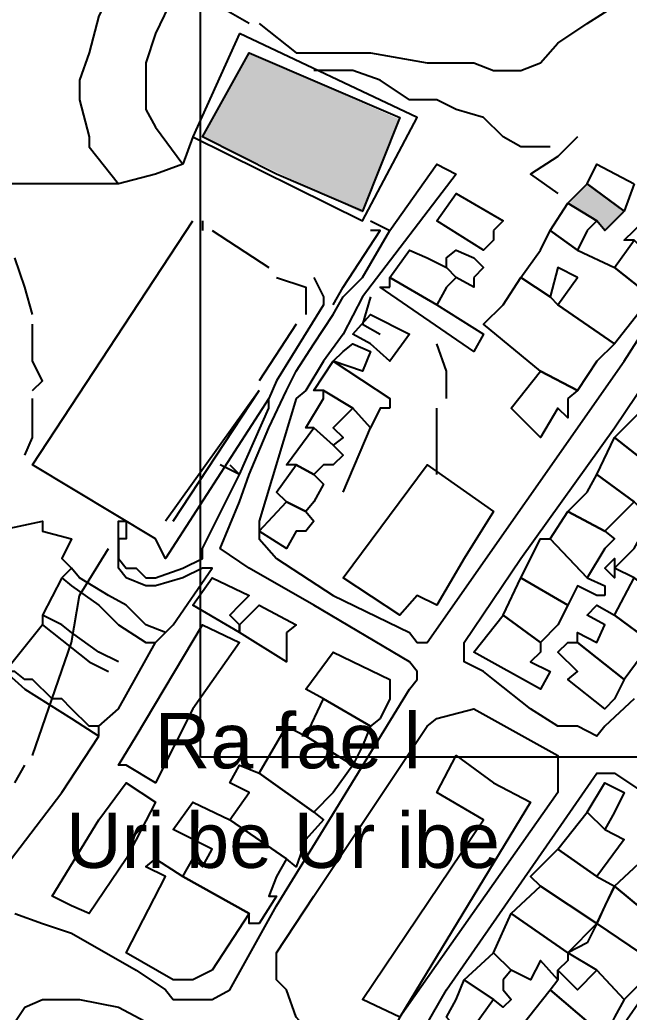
# Model space of a CAD drawing. Header units: millimetres. Extents: x -3588 to 75209, y -3737 to 38254.
# Drawn here: x 18743.4 to 18831.5, y 33003 to 33146.6 of the extents above; entities that cross this region are included whole.
import ezdxf

# ---------------------------------------------------------------- set-up
doc = ezdxf.new("R2010")
doc.units = ezdxf.units.MM
for name, color, linetype in [('H', 250, 'Continuous'), ('P', 253, 'Continuous'), ('T', 7, 'Continuous')]:
    doc.layers.add(name, color=color, linetype=linetype)

msp = doc.modelspace()

# ---------------------------------------------------------------- hatches: boundary and pattern name
at = {"layer": 'H', "linetype": 'Continuous'}
for points in [[(18792.964, 33118.639), (18769.822, 33129.649), (18776.592, 33141.78), (18798.341, 33132.178), (18792.964, 33118.639), (18792.964, 33118.639)], [(18822.891, 33120.047), (18825.435, 33122.864), (18830.797, 33118.639), (18828.252, 33116.094), (18826.844, 33117.215), (18822.891, 33120.047), (18822.891, 33120.047)]]:
    msp.add_hatch(color=256, dxfattribs=at).paths.add_polyline_path(points)

# ---------------------------------------------------------------- linework, layer by layer
msp.add_lwpolyline([(18769.536, 33854.934), (20358.747, 33854.934), (20358.747, 33039.938), (18769.536, 33039.938)], close=True)
at = {"layer": 'P'}
for points in [[(18778.016, 33146.021), (18783.378, 33141.78), (18788.739, 33141.78), (18792.964, 33141.78), (18794.1, 33141.78), (18802.294, 33140.372), (18805.111, 33140.372), (18809.063, 33140.372), (18811.88, 33139.236), (18814.425, 33139.236), (18815.833, 33139.236), (18818.666, 33140.372), (18821.194, 33143.189), (18825.435, 33146.021), (18829.388, 33148.55), (18830.797, 33151.383), (18830.797, 33153.911), (18829.388, 33158.152), (18830.797, 33160.697), (18832.205, 33162.105), (18833.613, 33164.922), (18836.158, 33164.922), (18836.158, 33166.346), (18836.158, 33167.466)], [(18778.016, 33158.152), (18765.581, 33158.152), (18763.053, 33156.744), (18758.812, 33153.911), (18757.692, 33152.791), (18754.859, 33147.142), (18753.451, 33141.78), (18752.042, 33137.827), (18752.042, 33135.011), (18753.451, 33129.649), (18753.451, 33128.225), (18757.692, 33122.864)], [(18776.592, 33146.021), (18769.822, 33149.974), (18768.414, 33151.383), (18767.006, 33151.383), (18765.581, 33149.974), (18763.053, 33144.597), (18761.644, 33140.372), (18761.644, 33139.236), (18761.644, 33133.586), (18763.053, 33131.058), (18767.006, 33125.697)], [(18775.184, 33144.597), (18768.414, 33129.649), (18792.964, 33117.503), (18800.87, 33132.466), (18775.184, 33144.597)], [(18780.545, 33124.272), (18769.822, 33129.649), (18776.592, 33141.78), (18798.341, 33132.466), (18792.964, 33118.911), (18780.545, 33124.272)], [(18820.074, 33128.225), (18817.241, 33128.225), (18815.833, 33128.225), (18813.288, 33129.649), (18810.472, 33132.466), (18806.519, 33133.586), (18803.702, 33135.011), (18799.749, 33135.011), (18795.508, 33137.827), (18791.555, 33139.236), (18785.906, 33139.236)], [(18768.414, 33129.649), (18767.006, 33125.697)], [(18824.027, 33129.649), (18821.194, 33126.817), (18817.241, 33124.272), (18821.194, 33121.456)], [(18767.006, 33125.697), (18763.053, 33124.272), (18757.692, 33122.864)], [(18792.964, 33109.325), (18796.917, 33116.094), (18803.702, 33125.697), (18806.519, 33124.272)], [(18832.205, 33122.864), (18830.797, 33118.911), (18825.435, 33122.864), (18826.844, 33125.697), (18832.205, 33122.864)], [(18806.519, 33124.272), (18792.964, 33106.492), (18790.147, 33101.131), (18787.33, 33097.178), (18784.786, 33092.937), (18783.378, 33091.817)], [(18757.692, 33122.864), (18752.042, 33122.864), (18744.136, 33122.864), (18739.895, 33122.864), (18738.487, 33121.456)], [(18822.619, 33120.047), (18825.435, 33122.864), (18830.797, 33118.911), (18827.98, 33116.094), (18826.844, 33117.503), (18822.619, 33120.047), (18822.619, 33120.047)], [(18811.88, 33116.094), (18811.88, 33114.686), (18810.472, 33113.262), (18803.702, 33117.503), (18806.519, 33121.456), (18813.288, 33117.503), (18811.88, 33116.094)], [(18825.435, 33116.094), (18824.027, 33113.262), (18820.074, 33116.094), (18822.619, 33120.047), (18826.844, 33117.503), (18825.435, 33116.094)], [(18785.906, 33109.325), (18787.33, 33106.492), (18787.33, 33105.372), (18780.545, 33094.361), (18779.425, 33091.817), (18764.461, 33068.675), (18763.053, 33071.492), (18745.257, 33082.214), (18768.414, 33117.503)], [(18769.822, 33117.503), (18769.822, 33116.094)], [(18794.1, 33117.503), (18796.917, 33116.094)], [(18832.205, 33116.094), (18833.613, 33117.503), (18838.99, 33113.262), (18837.566, 33110.733), (18836.158, 33110.733), (18832.205, 33114.686), (18830.797, 33114.686), (18832.205, 33116.094)], [(18771.231, 33116.094), (18779.425, 33110.733)], [(18788.739, 33105.372), (18790.147, 33107.9), (18795.508, 33116.094), (18794.1, 33116.094)], [(18824.027, 33113.262), (18829.388, 33110.733), (18834.749, 33106.492), (18829.388, 33099.723), (18821.194, 33105.372), (18824.027, 33109.325), (18821.194, 33110.733), (18820.074, 33106.492), (18815.833, 33109.325), (18818.666, 33113.262), (18820.074, 33116.094), (18824.027, 33113.262)], [(18836.158, 33109.325), (18834.749, 33106.492), (18829.388, 33110.733), (18832.205, 33114.686), (18836.158, 33110.733), (18836.158, 33109.325)], [(18805.111, 33107.9), (18803.702, 33105.372), (18796.917, 33109.325), (18799.749, 33113.262), (18802.294, 33112.141), (18805.111, 33110.733), (18806.519, 33109.325), (18805.111, 33107.9)], [(18809.063, 33109.325), (18809.063, 33107.9), (18806.519, 33109.325), (18805.111, 33110.733), (18805.111, 33112.141), (18806.519, 33113.262), (18809.063, 33112.141), (18810.472, 33110.733), (18809.063, 33109.325)], [(18745.257, 33103.948), (18744.136, 33107.9), (18742.728, 33112.141)], [(18742.728, 33017.287), (18746.681, 33015.879), (18750.906, 33014.471), (18760.22, 33009.11), (18764.461, 33006.277), (18765.581, 33004.869), (18768.414, 33004.869), (18771.231, 33004.869), (18773.775, 33006.277), (18780.545, 33018.424), (18787.33, 33029.434), (18799.749, 33049.759), (18800.87, 33051.167), (18800.87, 33052.288), (18799.749, 33053.712), (18785.906, 33061.89), (18776.592, 33067.251), (18772.367, 33070.084), (18775.184, 33076.853), (18776.592, 33080.806), (18779.425, 33087.576), (18781.969, 33092.937), (18783.378, 33095.77), (18785.906, 33099.723), (18788.739, 33103.948), (18790.147, 33106.492), (18792.964, 33109.325)], [(18780.545, 33109.325), (18784.786, 33107.9), (18784.786, 33106.492), (18784.786, 33105.372), (18784.786, 33103.948)], [(18796.917, 33107.9), (18796.917, 33109.325), (18803.702, 33105.372), (18810.472, 33101.131), (18809.063, 33098.586), (18795.508, 33107.9), (18796.917, 33107.9)], [(18826.844, 33097.178), (18824.027, 33092.937), (18818.666, 33095.77), (18810.472, 33102.539), (18813.288, 33105.372), (18815.833, 33109.325), (18820.074, 33106.492), (18821.194, 33105.372), (18829.388, 33099.723), (18826.844, 33097.178)], [(18794.1, 33106.492), (18792.964, 33102.539), (18795.508, 33101.131)], [(18794.1, 33099.723), (18791.555, 33101.131), (18794.1, 33103.948), (18799.749, 33101.131), (18796.917, 33097.178), (18794.1, 33099.723)], [(18822.619, 33044.398), (18821.194, 33044.398), (18817.241, 33046.926), (18811.88, 33051.167), (18810.472, 33052.288), (18807.655, 33053.712), (18807.655, 33055.12), (18807.655, 33056.529), (18815.833, 33068.675), (18829.388, 33087.576), (18840.399, 33103.948)], [(18745.257, 33092.937), (18746.681, 33094.361), (18745.257, 33097.178), (18745.257, 33102.539)], [(18783.378, 33102.539), (18778.016, 33094.361)], [(18790.147, 33098.586), (18791.555, 33099.723), (18794.1, 33098.586), (18792.964, 33095.77), (18788.739, 33097.178), (18790.147, 33098.586)], [(18805.111, 33091.817), (18805.111, 33094.361), (18805.111, 33095.77), (18803.702, 33099.723)], [(18796.917, 33090.408), (18795.508, 33090.408), (18794.1, 33087.576), (18791.555, 33090.408), (18787.33, 33092.937), (18785.906, 33092.937), (18788.739, 33097.178), (18796.917, 33091.817), (18796.917, 33090.408)], [(18822.619, 33091.817), (18822.619, 33089), (18821.194, 33090.408), (18818.666, 33086.167), (18814.425, 33090.408), (18818.666, 33095.77), (18824.027, 33092.937), (18822.619, 33091.817)], [(18778.016, 33092.937), (18764.461, 33074.037)], [(18765.581, 33074.037), (18778.016, 33092.937)], [(18790.147, 33089), (18788.739, 33087.576), (18790.147, 33086.167), (18788.739, 33085.047), (18785.906, 33087.576), (18784.786, 33087.576), (18787.33, 33091.817), (18787.33, 33092.937), (18791.555, 33090.408), (18790.147, 33089)], [(18744.136, 33083.623), (18745.257, 33086.167), (18745.257, 33090.408), (18745.257, 33091.817)], [(18773.775, 33082.214), (18775.184, 33080.806), (18779.425, 33090.408), (18779.425, 33091.817)], [(18803.702, 33080.806), (18803.702, 33086.167), (18803.702, 33089), (18803.702, 33090.408)], [(18838.99, 33087.576), (18840.399, 33086.167), (18836.158, 33080.806), (18829.388, 33086.167), (18833.613, 33090.408), (18838.99, 33087.576)], [(18788.739, 33085.047), (18790.147, 33083.623), (18788.739, 33082.214), (18787.33, 33082.214), (18785.906, 33080.806), (18783.378, 33082.214), (18781.969, 33082.214), (18785.906, 33087.576), (18788.739, 33085.047)], [(18790.147, 33078.262), (18794.1, 33087.576)], [(18836.158, 33080.806), (18838.99, 33079.398), (18837.566, 33078.262), (18836.158, 33079.398), (18833.613, 33075.445), (18832.205, 33076.853), (18826.844, 33080.806), (18829.388, 33086.167), (18836.158, 33080.806)], [(18764.461, 33057.937), (18765.581, 33059.073), (18771.231, 33067.251), (18769.822, 33067.251), (18767.006, 33065.843), (18763.053, 33064.722), (18761.644, 33064.722), (18758.812, 33065.843), (18757.692, 33067.251), (18757.692, 33068.675), (18757.692, 33071.492), (18757.692, 33074.037), (18758.812, 33074.037), (18758.812, 33071.492), (18757.692, 33071.492), (18757.692, 33068.675), (18758.812, 33067.251), (18760.22, 33067.251), (18761.644, 33065.843), (18763.053, 33065.843), (18767.006, 33067.251), (18769.822, 33068.675), (18769.822, 33070.084), (18775.184, 33080.806), (18772.367, 33082.214)], [(18785.906, 33080.806), (18787.33, 33079.398), (18785.906, 33076.853), (18784.786, 33075.445), (18781.969, 33076.853), (18780.545, 33078.262), (18783.378, 33082.214), (18785.906, 33080.806)], [(18807.655, 33068.675), (18803.702, 33061.89), (18800.87, 33063.298), (18798.341, 33060.481), (18790.147, 33065.843), (18802.294, 33082.214), (18811.88, 33075.445), (18807.655, 33068.675)], [(18825.435, 33078.262), (18826.844, 33080.806), (18832.205, 33076.853), (18827.98, 33072.612), (18822.619, 33075.445), (18825.435, 33078.262)], [(18784.786, 33075.445), (18785.906, 33074.037), (18784.786, 33072.612), (18783.378, 33072.612), (18781.969, 33070.084), (18778.016, 33072.612), (18781.969, 33076.853), (18784.786, 33075.445)], [(18827.98, 33072.612), (18829.388, 33071.492), (18827.98, 33070.084), (18825.435, 33065.843), (18820.074, 33071.492), (18822.619, 33075.445), (18827.98, 33072.612)], [(18739.895, 33072.612), (18746.681, 33074.037), (18746.681, 33072.612), (18750.906, 33071.492), (18749.498, 33068.675), (18750.906, 33067.251)], [(18840.399, 33063.298), (18838.99, 33060.481), (18837.566, 33061.89), (18832.205, 33065.843), (18829.388, 33067.251), (18832.205, 33070.084), (18833.613, 33072.612), (18836.158, 33070.084), (18841.519, 33065.843), (18840.399, 33063.298)], [(18827.98, 33063.298), (18826.844, 33063.298), (18824.027, 33064.722), (18822.619, 33061.89), (18815.833, 33065.843), (18818.666, 33071.492), (18820.074, 33071.492), (18825.435, 33065.843), (18827.98, 33064.722), (18827.98, 33063.298)], [(18745.257, 33040.157), (18750.906, 33056.529), (18752.042, 33063.298), (18756.267, 33070.084)], [(18829.388, 33067.251), (18829.388, 33065.843), (18827.98, 33067.251), (18829.388, 33068.675), (18829.388, 33067.251)], [(18750.906, 33067.251), (18749.498, 33065.843)], [(18764.461, 33057.937), (18761.644, 33059.073), (18758.812, 33061.89), (18756.267, 33063.298), (18752.042, 33065.843), (18750.906, 33067.251)], [(18749.498, 33065.843), (18746.681, 33060.481)], [(18749.498, 33065.843), (18750.906, 33064.722), (18754.859, 33061.89), (18757.692, 33059.073), (18761.644, 33056.529), (18763.053, 33056.529)], [(18775.184, 33061.89), (18773.775, 33060.481), (18775.184, 33059.073), (18775.184, 33057.937), (18768.414, 33061.89), (18771.231, 33065.843), (18776.592, 33063.298), (18775.184, 33061.89)], [(18821.194, 33059.073), (18818.666, 33056.529), (18813.288, 33060.481), (18815.833, 33065.843), (18822.619, 33061.89), (18821.194, 33059.073)], [(18836.158, 33059.073), (18834.749, 33056.529), (18829.388, 33060.481), (18832.205, 33065.843), (18837.566, 33061.89), (18836.158, 33059.073)], [(18781.969, 33057.937), (18781.969, 33056.529), (18781.969, 33053.712), (18775.184, 33057.937), (18775.184, 33059.073), (18778.016, 33061.89), (18783.378, 33059.073), (18781.969, 33057.937)], [(18829.388, 33060.481), (18834.749, 33056.529), (18830.797, 33051.167), (18824.027, 33056.529), (18824.027, 33057.937), (18826.844, 33056.529), (18827.98, 33059.073), (18825.435, 33060.481), (18826.844, 33061.89), (18829.388, 33060.481)], [(18746.681, 33060.481), (18746.681, 33059.073)], [(18757.692, 33053.712), (18754.859, 33055.12), (18750.906, 33057.937), (18749.498, 33059.073), (18746.681, 33060.481)], [(18818.666, 33055.12), (18817.241, 33053.712), (18820.074, 33052.288), (18818.666, 33049.759), (18809.063, 33055.12), (18813.288, 33060.481), (18818.666, 33056.529), (18818.666, 33055.12)], [(18746.681, 33059.073), (18741.32, 33052.288)], [(18746.681, 33059.073), (18748.089, 33057.937), (18753.451, 33053.712), (18756.267, 33052.288)], [(18768.414, 33046.926), (18763.053, 33036.204), (18758.812, 33038.748), (18757.692, 33038.748), (18760.22, 33042.973), (18769.822, 33059.073), (18775.184, 33056.529), (18768.414, 33046.926)], [(18763.053, 33056.529), (18764.461, 33057.937)], [(18754.859, 33044.398), (18757.692, 33046.926), (18763.053, 33056.529)], [(18829.388, 33048.351), (18827.98, 33046.926), (18822.619, 33051.167), (18824.027, 33052.288), (18821.194, 33055.12), (18822.619, 33056.529), (18824.027, 33056.529), (18830.797, 33051.167), (18829.388, 33048.351)], [(18795.508, 33045.518), (18794.1, 33044.398), (18787.33, 33048.351), (18784.786, 33049.759), (18788.739, 33055.12), (18796.917, 33051.167), (18796.917, 33048.351), (18795.508, 33045.518)], [(18754.859, 33044.398), (18753.451, 33044.398), (18750.906, 33046.926), (18749.498, 33048.351), (18748.089, 33048.351), (18745.257, 33051.167), (18744.136, 33051.167), (18742.728, 33052.288), (18741.32, 33052.288)], [(18741.32, 33052.288), (18744.136, 33049.759), (18750.906, 33045.518), (18754.859, 33042.973)], [(18792.964, 33041.565), (18791.555, 33038.748), (18784.786, 33042.973), (18787.33, 33048.351), (18794.1, 33044.398), (18792.964, 33041.565)], [(18832.205, 33048.351), (18827.98, 33044.398), (18826.844, 33042.973), (18824.027, 33044.398), (18822.619, 33044.398)], [(18791.555, 32999.507), (18788.739, 32999.507), (18785.906, 32999.507), (18783.378, 33002.324), (18781.969, 33006.277), (18780.545, 33007.701), (18780.545, 33010.518), (18780.545, 33011.638), (18785.906, 33019.832), (18802.294, 33044.398), (18803.702, 33045.518), (18809.063, 33046.926), (18821.194, 33040.157), (18821.194, 33034.795), (18798.341, 33002.324), (18796.917, 32999.507), (18794.1, 32998.099), (18791.555, 32999.507)], [(18754.859, 33042.973), (18754.859, 33044.398)], [(18788.739, 33034.795), (18785.906, 33031.963), (18778.016, 33037.612), (18781.969, 33044.398), (18784.786, 33042.973), (18791.555, 33038.748), (18788.739, 33034.795)], [(18739.895, 33025.193), (18741.32, 33024.073), (18749.498, 33034.795), (18754.859, 33042.973)], [(18811.88, 33036.204), (18817.241, 33033.387), (18798.341, 33002.324), (18792.964, 33004.869), (18810.472, 33030.843), (18803.702, 33034.795), (18806.519, 33040.157), (18811.88, 33036.204)], [(18742.728, 33036.204), (18744.136, 33038.748)], [(18784.786, 33028.026), (18783.378, 33024.073), (18781.969, 33025.193), (18773.775, 33030.843), (18776.592, 33034.795), (18773.775, 33036.204), (18775.184, 33038.748), (18778.016, 33037.612), (18785.906, 33031.963), (18787.33, 33030.843), (18784.786, 33028.026)], [(18811.88, 32985.952), (18806.519, 32990.193), (18800.87, 32994.146), (18799.749, 32995.554), (18799.749, 32996.963), (18805.111, 33006.277), (18821.194, 33029.434), (18826.844, 33037.612), (18827.98, 33037.612), (18829.388, 33037.612), (18845.76, 33026.602), (18845.76, 33025.193), (18845.76, 33022.649), (18836.158, 33009.11), (18820.074, 32985.952), (18818.666, 32984.544), (18817.241, 32983.424), (18815.833, 32983.424), (18811.88, 32985.952)], [(18758.812, 33025.193), (18753.451, 33017.287), (18750.906, 33018.424), (18748.089, 33019.832), (18754.859, 33030.843), (18758.812, 33036.204), (18763.053, 33033.387), (18758.812, 33025.193)], [(18829.388, 33031.963), (18827.98, 33029.434), (18825.435, 33031.963), (18827.98, 33036.204), (18830.797, 33034.795), (18829.388, 33031.963)], [(18780.545, 33022.649), (18779.425, 33019.832), (18780.545, 33019.832), (18778.016, 33015.879), (18776.592, 33015.879), (18776.592, 33017.287), (18767.006, 33022.649), (18768.414, 33025.193), (18769.822, 33024.073), (18771.231, 33026.602), (18765.581, 33029.434), (18768.414, 33033.387), (18773.775, 33030.843), (18781.969, 33025.193), (18780.545, 33022.649)], [(18827.98, 33029.434), (18830.797, 33028.026), (18826.844, 33022.649), (18821.194, 33026.602), (18825.435, 33031.963), (18827.98, 33029.434)], [(18827.98, 33018.424), (18826.844, 33015.879), (18818.666, 33021.24), (18817.241, 33022.649), (18821.194, 33026.602), (18826.844, 33022.649), (18829.388, 33021.24), (18827.98, 33018.424)], [(18767.006, 33022.649), (18776.592, 33017.287), (18771.231, 33009.11), (18768.414, 33007.701), (18765.581, 33007.701), (18758.812, 33011.638), (18764.461, 33022.649), (18761.644, 33024.073), (18763.053, 33025.193), (18767.006, 33022.649)], [(18840.399, 33017.287), (18838.99, 33014.471), (18837.566, 33014.471), (18829.388, 33021.24), (18833.613, 33025.193), (18834.749, 33024.073), (18841.519, 33019.832), (18840.399, 33017.287)], [(18825.435, 33013.062), (18822.619, 33011.638), (18814.425, 33017.287), (18818.666, 33021.24), (18826.844, 33015.879), (18825.435, 33013.062)], [(18836.158, 33013.062), (18834.749, 33010.518), (18826.844, 33015.879), (18829.388, 33021.24), (18837.566, 33014.471), (18836.158, 33013.062)], [(18822.619, 33010.518), (18821.194, 33009.11), (18821.194, 33007.701), (18818.666, 33010.518), (18817.241, 33007.701), (18814.425, 33009.11), (18811.88, 33011.638), (18814.425, 33017.287), (18822.619, 33011.638), (18822.619, 33010.518)], [(18833.613, 33007.701), (18830.797, 33004.869), (18826.844, 33009.11), (18822.619, 33011.638), (18826.844, 33015.879), (18834.749, 33010.518), (18833.613, 33007.701)], [(18813.288, 33007.701), (18813.288, 33006.277), (18814.425, 33004.869), (18813.288, 33003.748), (18811.88, 33004.869), (18807.655, 33007.701), (18811.88, 33011.638), (18814.425, 33009.11), (18813.288, 33007.701)], [(18829.388, 33002.324), (18827.98, 32999.507), (18820.074, 33006.277), (18821.194, 33007.701), (18821.194, 33009.11), (18824.027, 33006.277), (18826.844, 33009.11), (18830.797, 33004.869), (18829.388, 33002.324)], [(18806.519, 33004.869), (18807.655, 33007.701), (18811.88, 33004.869), (18809.063, 33000.916), (18810.472, 32999.507), (18809.063, 32998.099), (18807.655, 32999.507), (18805.111, 33002.324), (18806.519, 33004.869)], [(18826.844, 32998.099), (18824.027, 32995.554), (18820.074, 32998.099), (18815.833, 33000.916), (18820.074, 33006.277), (18827.98, 32999.507), (18826.844, 32998.099)], [(18734.534, 32953.497), (18723.812, 32960.266), (18718.162, 32964.219), (18718.162, 32965.627), (18726.356, 32977.774), (18735.943, 32992.738), (18741.32, 32999.507), (18744.136, 33003.748), (18746.681, 33004.869), (18750.906, 33004.869), (18752.042, 33004.869), (18757.692, 33003.748), (18763.053, 33000.916), (18764.461, 32999.507), (18764.461, 32998.099), (18764.461, 32995.554), (18763.053, 32994.146), (18750.906, 32975.23), (18739.895, 32961.675), (18735.943, 32954.905), (18734.534, 32953.497)]]:
    msp.add_lwpolyline(points, dxfattribs=at)
at = {"layer": 'P', "color": 254}
msp.add_lwpolyline([(18783.378, 33091.817), (18778.016, 33074.037), (18778.016, 33072.612), (18778.016, 33071.492), (18780.545, 33068.675), (18788.739, 33063.298), (18799.749, 33057.937), (18800.87, 33056.529), (18802.294, 33056.529), (18830.797, 33097.178), (18847.168, 33122.864)], dxfattribs=at)

# ---------------------------------------------------------------- texts
at = {"layer": 'T', "char_height": 8.00186, "attachment_point": 1}
for s, insert in [('{\\fArial|b0|i0|c0|p18;Ra fae l}', (18762.893, 33046.302)), ('{\\fArial|b0|i0|c0|p18;Uri be Ur ibe}', (18750.09, 33031.899))]:
    msp.add_mtext(s, dxfattribs=dict(at, insert=insert))

doc.saveas('drawing.dxf')
